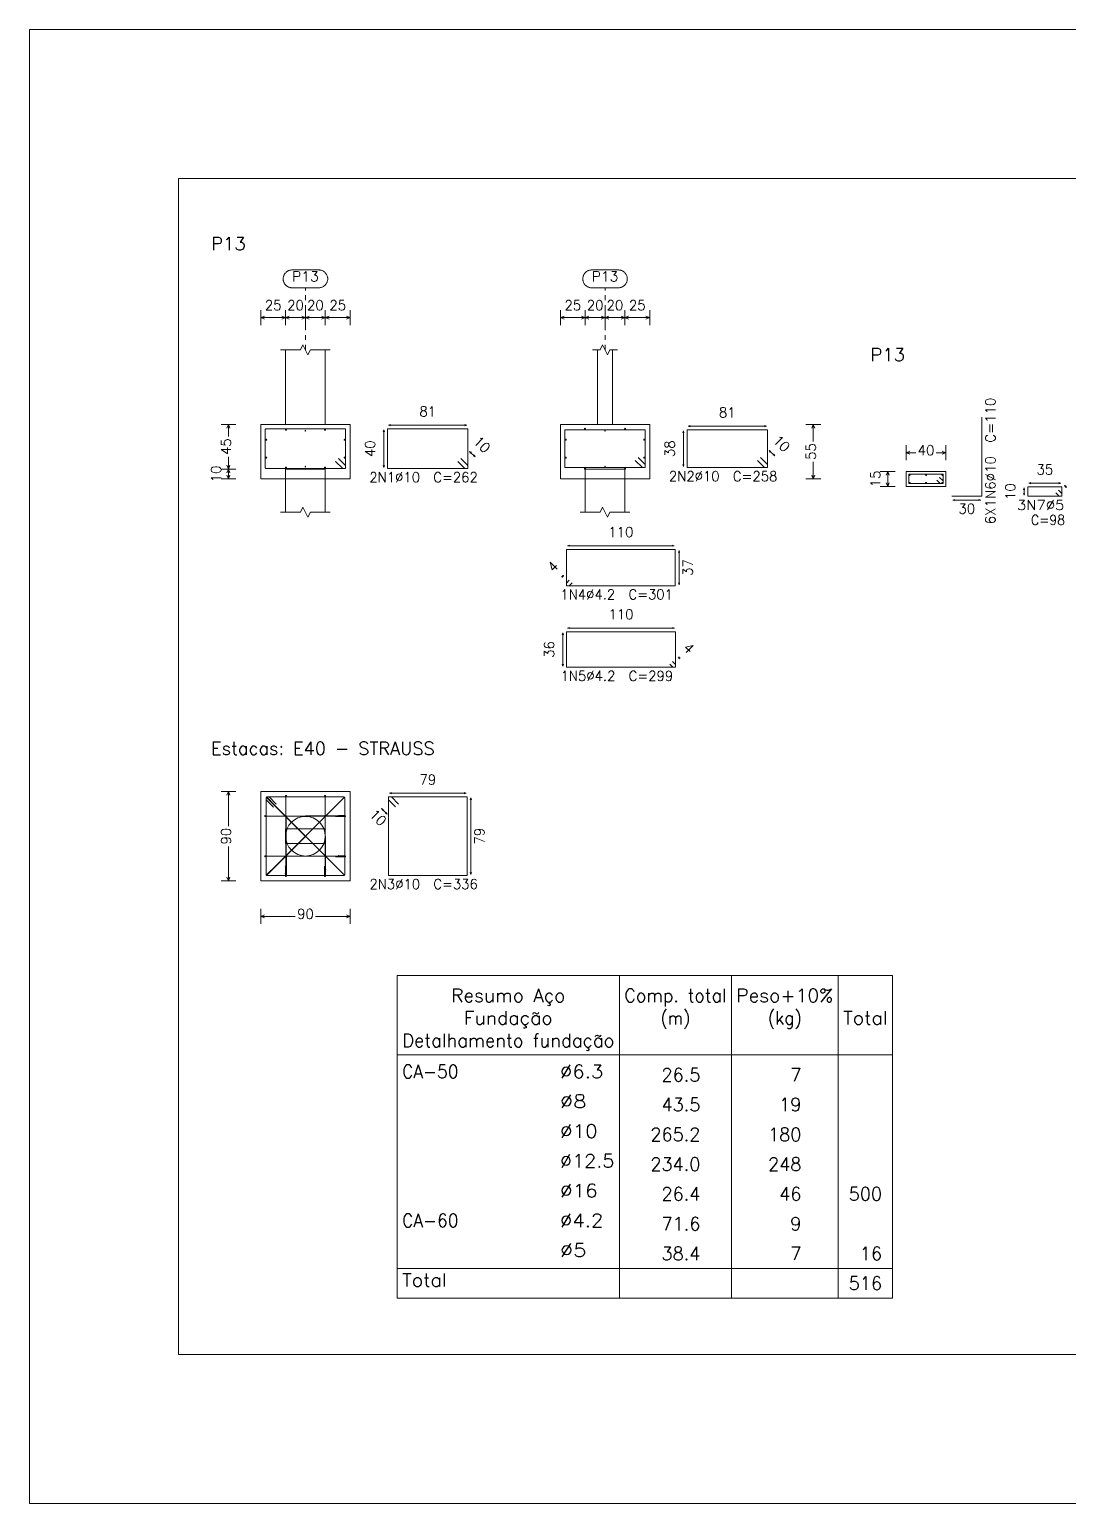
# Model space of a CAD drawing. Header units: millimetres. Extents: x 0 to 376, y 0 to 134.
# Drawn here: x 88.39 to 109.32, y 46.1 to 75.8 of the extents above; entities that cross this region are included whole.
import ezdxf
from ezdxf.enums import TextEntityAlignment as Align

# ---------------------------------------------------------------- set-up
doc = ezdxf.new("R2010")
doc.units = ezdxf.units.MM
doc.linetypes.add('CYPE_PUNTO', pattern=[0.075, 0, -0.075])
for name, color, linetype, lineweight in [('FUN_COTAS', 2, 'Continuous', 0), ('FUN_DES_ARMADURAS', 4, 'Continuous', 0), ('FUN_GEOMETRIA', 2, 'Continuous', 0), ('FUN_REFEREN', 2, 'Continuous', 0), ('FUN_TXT_ARMADURAS', 3, 'Continuous', 0), ('QUAD_BORDA', 1, 'Continuous', 20), ('QUAD_LIMITES', 2, 'Continuous', 0), ('TABELAS', 1, 'Continuous', 9), ('TEXTO_TABELAS', 1, 'Continuous', 0)]:
    doc.layers.add(name, color=color, linetype=linetype, lineweight=lineweight)
doc.styles.add('CYPETXT', font='romans__.ttf', dxfattribs={"height": 0.2})

msp = doc.modelspace()

# ---------------------------------------------------------------- hatches: boundary and pattern name
at = {"layer": 'FUN_DES_ARMADURAS'}
h = msp.add_hatch(color=256, dxfattribs=at)
edge = h.paths.add_edge_path(flags=0)
edge.add_arc((94.6187, 67.1554), 0.0016, 0, 360)
h = msp.add_hatch(color=256, dxfattribs=at)
edge = h.paths.add_edge_path(flags=0)
edge.add_arc((100.6538, 67.1754), 0.0016, 0, 360)
h = msp.add_hatch(color=256, dxfattribs=at)
edge = h.paths.add_edge_path(flags=0)
edge.add_arc((94.5587, 67.0954), 0.0016, 0, 360)
h = msp.add_hatch(color=256, dxfattribs=at)
edge = h.paths.add_edge_path(flags=0)
edge.add_arc((100.5938, 67.1154), 0.0016, 0, 360)
h = msp.add_hatch(color=256, dxfattribs=at)
edge = h.paths.add_edge_path(flags=0)
edge.add_arc((106.6711, 66.7197), 0.0016, 0, 360)
h = msp.add_hatch(color=256, dxfattribs=at)
edge = h.paths.add_edge_path(flags=0)
edge.add_arc((106.7261, 66.7747), 0.0016, 0, 360)
h = msp.add_hatch(color=256, dxfattribs=at)
edge = h.paths.add_edge_path(flags=0)
edge.add_arc((93.2129, 60.2764), 0.0016, 0, 360)
h = msp.add_hatch(color=256, dxfattribs=at)
edge = h.paths.add_edge_path(flags=0)
edge.add_arc((93.2575, 60.2443), 0.0016, 0, 360)
h = msp.add_hatch(color=256, dxfattribs=at)
edge = h.paths.add_edge_path(flags=0)
edge.add_arc((93.3015, 60.1345), 0.0016, 0, 360)
h = msp.add_hatch(color=256, dxfattribs=at)
edge = h.paths.add_edge_path(flags=0)
edge.add_arc((93.3615, 60.1945), 0.0016, 0, 360)
h = msp.add_hatch(color=256, dxfattribs=at)
edge = h.paths.add_edge_path(flags=0)
edge.add_arc((94.5587, 59.9415), 0.0016, 0, 360)
h = msp.add_hatch(color=256, dxfattribs=at)
edge = h.paths.add_edge_path(flags=0)
edge.add_arc((94.6187, 59.9626), 0.0016, 0, 360)
h = msp.add_hatch(color=256, dxfattribs=at)
edge = h.paths.add_edge_path(flags=0)
edge.add_arc((94.5587, 59.1315), 0.0016, 0, 360)
h = msp.add_hatch(color=256, dxfattribs=at)
edge = h.paths.add_edge_path(flags=0)
edge.add_arc((94.6187, 59.1526), 0.0016, 0, 360)
h = msp.add_hatch(color=256, dxfattribs=at)
edge = h.paths.add_edge_path(flags=0)
edge.add_arc((93.2197, 58.8088), 0.0016, 0, 360)
h = msp.add_hatch(color=256, dxfattribs=at)
edge = h.paths.add_edge_path(flags=0)
edge.add_arc((93.2517, 58.8533), 0.0016, 0, 360)
h = msp.add_hatch(color=256, dxfattribs=at)
edge = h.paths.add_edge_path(flags=0)
edge.add_arc((93.5457, 58.9374), 0.0016, 0, 360)
h = msp.add_hatch(color=256, dxfattribs=at)
edge = h.paths.add_edge_path(flags=0)
edge.add_arc((93.5669, 58.8774), 0.0016, 0, 360)
h = msp.add_hatch(color=256, dxfattribs=at)
edge = h.paths.add_edge_path(flags=0)
edge.add_arc((94.3357, 58.9374), 0.0016, 0, 360)
h = msp.add_hatch(color=256, dxfattribs=at)
edge = h.paths.add_edge_path(flags=0)
edge.add_arc((94.3569, 58.8774), 0.0016, 0, 360)

# ---------------------------------------------------------------- linework, layer by layer
at = {"layer": 'FUN_COTAS', "linetype": 'CYPE_PUNTO'}
for p, q in [((93.9501, 69.344), (93.9501, 70.595)), ((99.9852, 69.344), (99.9852, 70.595))]:
    msp.add_line(p, q, dxfattribs=at)
at = {"layer": 'FUN_COTAS'}
for p, q in [((93.0501, 69.845), (93.0501, 70.145)), ((93.5501, 69.845), (93.5501, 70.145)), ((93.5501, 69.845), (93.5501, 70.145)), ((93.9501, 69.845), (93.9501, 70.145)), ((93.9501, 69.845), (93.9501, 70.145)), ((94.3501, 69.845), (94.3501, 70.145)), ((94.3501, 69.845), (94.3501, 70.145)), ((94.8501, 69.845), (94.8501, 70.145)), ((99.0852, 69.845), (99.0852, 70.145)), ((99.5852, 69.845), (99.5852, 70.145)), ((99.5852, 69.845), (99.5852, 70.145)), ((99.9852, 69.845), (99.9852, 70.145)), ((99.9852, 69.845), (99.9852, 70.145)), ((100.3852, 69.845), (100.3852, 70.145)), ((100.3852, 69.845), (100.3852, 70.145)), ((100.8852, 69.845), (100.8852, 70.145)), ((93.0501, 69.995), (93.1251, 70.025)), ((93.0501, 69.995), (93.1251, 69.965)), ((93.0501, 69.995), (93.5501, 69.995)), ((93.5501, 69.995), (93.4751, 70.025)), ((93.5501, 69.995), (93.4751, 69.965)), ((93.5501, 69.995), (93.6251, 70.025)), ((93.5501, 69.995), (93.6251, 69.965)), ((93.5501, 69.995), (93.9501, 69.995)), ((93.9501, 69.995), (93.8751, 70.025)), ((93.9501, 69.995), (93.8751, 69.965)), ((93.9501, 69.995), (94.0251, 70.025)), ((93.9501, 69.995), (94.0251, 69.965)), ((93.9501, 69.995), (94.3501, 69.995)), ((94.3501, 69.995), (94.2751, 70.025)), ((94.3501, 69.995), (94.2751, 69.965)), ((94.3501, 69.995), (94.4251, 70.025)), ((94.3501, 69.995), (94.4251, 69.965)), ((94.3501, 69.995), (94.8501, 69.995)), ((94.8501, 69.995), (94.7751, 70.025)), ((94.8501, 69.995), (94.7751, 69.965)), ((99.0852, 69.995), (99.1602, 70.025)), ((99.0852, 69.995), (99.1602, 69.965)), ((99.0852, 69.995), (99.5852, 69.995)), ((99.5852, 69.995), (99.5102, 70.025)), ((99.5852, 69.995), (99.5102, 69.965)), ((99.5852, 69.995), (99.6602, 70.025)), ((99.5852, 69.995), (99.6602, 69.965)), ((99.5852, 69.995), (99.9852, 69.995)), ((99.9852, 69.995), (99.9102, 70.025)), ((99.9852, 69.995), (99.9102, 69.965)), ((99.9852, 69.995), (100.0602, 70.025)), ((99.9852, 69.995), (100.0602, 69.965)), ((99.9852, 69.995), (100.3852, 69.995)), ((100.3852, 69.995), (100.3102, 70.025)), ((100.3852, 69.995), (100.3102, 69.965)), ((100.3852, 69.995), (100.4602, 70.025)), ((100.3852, 69.995), (100.4602, 69.965)), ((100.3852, 69.995), (100.8852, 69.995)), ((100.8852, 69.995), (100.8102, 70.025)), ((100.8852, 69.995), (100.8102, 69.965)), ((92.2491, 67.844), (92.5491, 67.844)), ((92.3991, 67.844), (92.3691, 67.769)), ((92.3991, 67.844), (92.4291, 67.769)), ((92.3991, 67.5995), (92.3991, 67.844)), ((104.0306, 67.844), (104.3306, 67.844)), ((104.1806, 67.844), (104.1506, 67.769)), ((104.1806, 67.844), (104.2106, 67.769)), ((104.1806, 67.4995), (104.1806, 67.844)), ((106.0518, 67.1221), (106.0518, 67.4221)), ((106.8518, 67.1221), (106.8518, 67.4221)), ((92.3991, 66.944), (92.3991, 67.1885)), ((106.0518, 67.2721), (106.1268, 67.3021)), ((106.0518, 67.2721), (106.1268, 67.2421)), ((106.0518, 67.2721), (106.2463, 67.2721)), ((106.6573, 67.2721), (106.8518, 67.2721)), ((106.8518, 67.2721), (106.7768, 67.3021)), ((106.8518, 67.2721), (106.7768, 67.2421)), ((92.2491, 66.944), (92.5491, 66.944)), ((92.2491, 66.944), (92.5491, 66.944)), ((92.3991, 66.944), (92.3691, 67.019)), ((92.3991, 66.944), (92.3691, 66.869)), ((92.3991, 66.944), (92.4291, 67.019)), ((92.3991, 66.944), (92.4291, 66.869)), ((92.3991, 66.744), (92.3991, 66.944)), ((104.1806, 66.744), (104.1806, 67.0885)), ((105.5306, 66.894), (105.8306, 66.894)), ((105.6806, 66.894), (105.6506, 66.819)), ((105.6806, 66.894), (105.7106, 66.819)), ((105.6806, 66.594), (105.6806, 66.894)), ((92.2491, 66.744), (92.5491, 66.744)), ((92.3991, 66.744), (92.3691, 66.819)), ((92.3991, 66.744), (92.4291, 66.819)), ((104.0306, 66.744), (104.3306, 66.744)), ((104.1806, 66.744), (104.1506, 66.819)), ((104.1806, 66.744), (104.2106, 66.819)), ((105.5306, 66.594), (105.8306, 66.594)), ((105.6806, 66.594), (105.6506, 66.669)), ((105.6806, 66.594), (105.7106, 66.669)), ((92.2491, 60.4459), (92.5491, 60.4459)), ((92.3991, 60.4459), (92.3691, 60.3709)), ((92.3991, 60.4459), (92.4291, 60.3709)), ((92.3991, 59.7514), (92.3991, 60.4459)), ((92.3991, 58.6459), (92.3991, 59.3404)), ((92.2491, 58.6459), (92.5491, 58.6459)), ((92.3991, 58.6459), (92.3691, 58.7209)), ((92.3991, 58.6459), (92.4291, 58.7209)), ((93.0501, 57.7809), (93.0501, 58.0809)), ((93.0501, 57.9309), (93.1251, 57.9609)), ((93.0501, 57.9309), (93.1251, 57.9009)), ((93.0501, 57.9309), (93.7446, 57.9309)), ((94.1556, 57.9309), (94.8501, 57.9309)), ((94.8501, 57.9309), (94.7751, 57.9609)), ((94.8501, 57.9309), (94.7751, 57.9009)), ((94.8501, 57.7809), (94.8501, 58.0809))]:
    msp.add_line(p, q, dxfattribs=at)
for points in [[(94.2186, 70.955), (94.2306, 70.9546), (94.2426, 70.9534), (94.2545, 70.9514), (94.2662, 70.9486), (94.2776, 70.945), (94.2889, 70.9407), (94.2998, 70.9357), (94.3103, 70.9299), (94.3205, 70.9234), (94.3302, 70.9163), (94.3393, 70.9085), (94.348, 70.9001), (94.3561, 70.8912), (94.3635, 70.8818), (94.3703, 70.8719), (94.3765, 70.8615), (94.3819, 70.8508), (94.3866, 70.8397), (94.3905, 70.8283), (94.3937, 70.8167), (94.3961, 70.8049), (94.3977, 70.793), (94.3985, 70.781), (94.3985, 70.769), (94.3977, 70.757), (94.3961, 70.7451), (94.3937, 70.7333), (94.3905, 70.7217), (94.3866, 70.7103), (94.3819, 70.6992), (94.3765, 70.6885), (94.3703, 70.6781), (94.3635, 70.6682), (94.3561, 70.6588), (94.348, 70.6499), (94.3393, 70.6415), (94.3302, 70.6337), (94.3205, 70.6266), (94.3103, 70.6201), (94.2998, 70.6143), (94.2889, 70.6093), (94.2776, 70.605), (94.2662, 70.6014), (94.2545, 70.5986), (94.2426, 70.5966), (94.2306, 70.5954), (94.2186, 70.595), (93.6816, 70.595), (93.6696, 70.5954), (93.6576, 70.5966), (93.6457, 70.5986), (93.634, 70.6014), (93.6226, 70.605), (93.6113, 70.6093), (93.6004, 70.6143), (93.5899, 70.6201), (93.5797, 70.6266), (93.57, 70.6337), (93.5609, 70.6415), (93.5522, 70.6499), (93.5441, 70.6588), (93.5367, 70.6682), (93.5299, 70.6781), (93.5237, 70.6885), (93.5183, 70.6992), (93.5136, 70.7103), (93.5097, 70.7217), (93.5065, 70.7333), (93.5041, 70.7451), (93.5025, 70.757), (93.5017, 70.769), (93.5017, 70.781), (93.5025, 70.793), (93.5041, 70.8049), (93.5065, 70.8167), (93.5097, 70.8283), (93.5136, 70.8397), (93.5183, 70.8508), (93.5237, 70.8615), (93.5299, 70.8719), (93.5367, 70.8818), (93.5441, 70.8912), (93.5522, 70.9001), (93.5609, 70.9085), (93.57, 70.9163), (93.5797, 70.9234), (93.5899, 70.9299), (93.6004, 70.9357), (93.6113, 70.9407), (93.6226, 70.945), (93.634, 70.9486), (93.6457, 70.9514), (93.6576, 70.9534), (93.6696, 70.9546), (93.6816, 70.955), (94.2186, 70.955)], [(100.2537, 70.955), (100.2658, 70.9546), (100.2777, 70.9534), (100.2896, 70.9514), (100.3013, 70.9486), (100.3128, 70.945), (100.324, 70.9407), (100.3349, 70.9357), (100.3455, 70.9299), (100.3556, 70.9234), (100.3653, 70.9163), (100.3745, 70.9085), (100.3831, 70.9001), (100.3912, 70.8912), (100.3987, 70.8818), (100.4055, 70.8719), (100.4116, 70.8615), (100.417, 70.8508), (100.4217, 70.8397), (100.4257, 70.8283), (100.4288, 70.8167), (100.4312, 70.8049), (100.4328, 70.793), (100.4336, 70.781), (100.4336, 70.769), (100.4328, 70.757), (100.4312, 70.7451), (100.4288, 70.7333), (100.4257, 70.7217), (100.4217, 70.7103), (100.417, 70.6992), (100.4116, 70.6885), (100.4055, 70.6781), (100.3987, 70.6682), (100.3912, 70.6588), (100.3831, 70.6499), (100.3745, 70.6415), (100.3653, 70.6337), (100.3556, 70.6266), (100.3455, 70.6201), (100.3349, 70.6143), (100.324, 70.6093), (100.3128, 70.605), (100.3013, 70.6014), (100.2896, 70.5986), (100.2777, 70.5966), (100.2658, 70.5954), (100.2537, 70.595), (99.7167, 70.595), (99.7047, 70.5954), (99.6928, 70.5966), (99.6809, 70.5986), (99.6692, 70.6014), (99.6577, 70.605), (99.6465, 70.6093), (99.6356, 70.6143), (99.625, 70.6201), (99.6149, 70.6266), (99.6052, 70.6337), (99.596, 70.6415), (99.5874, 70.6499), (99.5793, 70.6588), (99.5718, 70.6682), (99.565, 70.6781), (99.5589, 70.6885), (99.5535, 70.6992), (99.5488, 70.7103), (99.5448, 70.7217), (99.5417, 70.7333), (99.5393, 70.7451), (99.5377, 70.757), (99.5368, 70.769), (99.5368, 70.781), (99.5377, 70.793), (99.5393, 70.8049), (99.5417, 70.8167), (99.5448, 70.8283), (99.5488, 70.8397), (99.5535, 70.8508), (99.5589, 70.8615), (99.565, 70.8719), (99.5718, 70.8818), (99.5793, 70.8912), (99.5874, 70.9001), (99.596, 70.9085), (99.6052, 70.9163), (99.6149, 70.9234), (99.625, 70.9299), (99.6356, 70.9357), (99.6465, 70.9407), (99.6577, 70.945), (99.6692, 70.9486), (99.6809, 70.9514), (99.6928, 70.9534), (99.7047, 70.9546), (99.7167, 70.955), (100.2537, 70.955)]]:
    msp.add_lwpolyline(points, close=True, dxfattribs=at)
at = {"layer": 'FUN_DES_ARMADURAS'}
for p, q in [((93.5401, 67.734), (93.5701, 67.734)), ((93.5551, 67.719), (93.5551, 67.749)), ((93.9438, 67.7198), (93.9564, 67.7198)), ((93.9501, 67.7135), (93.9501, 67.7261)), ((93.9501, 67.7051), (93.9501, 67.7177)), ((94.3301, 67.734), (94.3601, 67.734)), ((94.3451, 67.719), (94.3451, 67.749)), ((99.5652, 67.754), (99.5952, 67.754)), ((99.5802, 67.739), (99.5802, 67.769)), ((99.9789, 67.7198), (99.9915, 67.7198)), ((99.9852, 67.7135), (99.9852, 67.7261)), ((99.9852, 67.7051), (99.9852, 67.7177)), ((100.3752, 67.754), (100.4052, 67.754)), ((100.3902, 67.739), (100.3902, 67.769)), ((93.1451, 67.534), (93.1751, 67.534)), ((93.1601, 67.519), (93.1601, 67.549)), ((93.9438, 67.7114), (93.9564, 67.7114)), ((94.7251, 67.534), (94.7551, 67.534)), ((94.7401, 67.519), (94.7401, 67.549)), ((99.1802, 67.534), (99.2102, 67.534)), ((99.1952, 67.519), (99.1952, 67.549)), ((99.9789, 67.7114), (99.9915, 67.7114)), ((100.7602, 67.534), (100.7902, 67.534)), ((100.7752, 67.519), (100.7752, 67.549)), ((93.1451, 67.174), (93.1751, 67.174)), ((93.1601, 67.159), (93.1601, 67.189)), ((94.7251, 67.174), (94.7551, 67.174)), ((94.7401, 67.159), (94.7401, 67.189)), ((99.1802, 67.174), (99.2102, 67.174)), ((99.1952, 67.159), (99.1952, 67.189)), ((100.7602, 67.174), (100.7902, 67.174)), ((100.7752, 67.159), (100.7752, 67.189)), ((93.5401, 66.974), (93.5701, 66.974)), ((93.5551, 66.959), (93.5551, 66.989)), ((93.9438, 66.9966), (93.9564, 66.9966)), ((93.9438, 66.9882), (93.9564, 66.9882)), ((93.9501, 66.9903), (93.9501, 67.0029)), ((93.9501, 66.9819), (93.9501, 66.9945)), ((94.3301, 66.974), (94.3601, 66.974)), ((94.3451, 66.959), (94.3451, 66.989)), ((99.5652, 66.954), (99.5952, 66.954)), ((99.5802, 66.939), (99.5802, 66.969)), ((99.9789, 66.9966), (99.9915, 66.9966)), ((99.9789, 66.9882), (99.9915, 66.9882)), ((99.9852, 66.9903), (99.9852, 67.0029)), ((99.9852, 66.9819), (99.9852, 66.9945)), ((100.3752, 66.954), (100.4052, 66.954)), ((100.3902, 66.939), (100.3902, 66.969)), ((106.1218, 66.809), (106.1218, 66.839)), ((106.1218, 66.809), (106.1218, 66.839)), ((106.4518, 66.809), (106.4518, 66.839)), ((106.4518, 66.809), (106.4518, 66.839)), ((106.7818, 66.809), (106.7818, 66.839)), ((106.7818, 66.809), (106.7818, 66.839)), ((106.1068, 66.824), (106.1368, 66.824)), ((106.1068, 66.824), (106.1368, 66.824)), ((106.1068, 66.664), (106.1368, 66.664)), ((106.1068, 66.664), (106.1368, 66.664)), ((106.1218, 66.649), (106.1218, 66.679)), ((106.1218, 66.649), (106.1218, 66.679)), ((106.4368, 66.824), (106.4668, 66.824)), ((106.4368, 66.824), (106.4668, 66.824)), ((106.4368, 66.664), (106.4668, 66.664)), ((106.4368, 66.664), (106.4668, 66.664)), ((106.4518, 66.649), (106.4518, 66.679)), ((106.4518, 66.649), (106.4518, 66.679)), ((106.7668, 66.824), (106.7968, 66.824)), ((106.7668, 66.824), (106.7968, 66.824)), ((106.7668, 66.664), (106.7968, 66.664)), ((106.7668, 66.664), (106.7968, 66.664)), ((106.7818, 66.649), (106.7818, 66.679)), ((106.7818, 66.649), (106.7818, 66.679))]:
    msp.add_line(p, q, dxfattribs=at)
for points in [[(94.6187, 67.1554), (94.7559, 67.0182), (94.759, 67.0135), (94.7601, 67.0081), (94.7601, 66.9682), (94.7582, 66.9611), (94.753, 66.9559), (94.7459, 66.954), (93.1543, 66.954), (93.1472, 66.9559), (93.142, 66.9611), (93.1401, 66.9682), (93.1401, 67.7398), (93.142, 67.7469), (93.1472, 67.7521), (93.1543, 67.754), (94.7459, 67.754), (94.753, 67.7521), (94.7582, 67.7469), (94.7601, 67.7398), (94.7601, 66.9682), (94.7582, 66.9611), (94.753, 66.9559), (94.7459, 66.954), (94.706, 66.954), (94.7005, 66.9551), (94.6959, 66.9582), (94.5587, 67.0954)], [(97.0817, 67.1554), (97.2231, 67.014), (97.2231, 66.954), (95.6031, 66.954), (95.6031, 67.754), (97.2231, 67.754), (97.2231, 66.954), (97.1631, 66.954), (97.0217, 67.0954)], [(100.6538, 67.1754), (100.7911, 67.0382), (100.7942, 67.0335), (100.7952, 67.0281), (100.7952, 66.9882), (100.7933, 66.9811), (100.7881, 66.9759), (100.781, 66.974), (99.1894, 66.974), (99.1823, 66.9759), (99.1771, 66.9811), (99.1752, 66.9882), (99.1752, 67.7198), (99.1771, 67.7269), (99.1823, 67.7321), (99.1894, 67.734), (100.781, 67.734), (100.7881, 67.7321), (100.7933, 67.7269), (100.7952, 67.7198), (100.7952, 66.9882), (100.7933, 66.9811), (100.7881, 66.9759), (100.781, 66.974), (100.7411, 66.974), (100.7357, 66.9751), (100.7311, 66.9782), (100.5938, 67.1154)], [(103.1168, 67.1754), (103.2582, 67.034), (103.2582, 66.974), (101.6382, 66.974), (101.6382, 67.734), (103.2582, 67.734), (103.2582, 66.974), (103.1982, 66.974), (103.0568, 67.1154)], [(106.9738, 66.394), (107.5738, 66.394), (107.5738, 67.9872)], [(106.7261, 66.7747), (106.7941, 66.7067), (106.7961, 66.7037), (106.7968, 66.7002), (106.7968, 66.6582), (106.7956, 66.6536), (106.7922, 66.6502), (106.7876, 66.649), (106.116, 66.649), (106.1114, 66.6502), (106.1081, 66.6536), (106.1068, 66.6582), (106.1068, 66.8298), (106.1081, 66.8344), (106.1114, 66.8378), (106.116, 66.839), (106.7876, 66.839), (106.7922, 66.8378), (106.7956, 66.8344), (106.7968, 66.8298), (106.7968, 66.6582), (106.7956, 66.6536), (106.7922, 66.6502), (106.7876, 66.649), (106.7456, 66.649), (106.7421, 66.6497), (106.7391, 66.6517), (106.6711, 66.7197)], [(109.1201, 66.5197), (109.1908, 66.449), (109.1908, 66.394), (108.5008, 66.394), (108.5008, 66.584), (109.1908, 66.584), (109.1908, 66.394), (109.1358, 66.394), (109.0651, 66.4647)], [(99.2659, 64.7063), (99.2065, 64.6469), (99.2065, 64.5927), (101.4008, 64.5927), (101.4008, 65.3243), (99.2065, 65.3243), (99.2065, 64.5927), (99.2607, 64.5927), (99.3201, 64.6521)], [(101.3443, 63.0645), (101.4037, 63.0051), (101.4037, 62.9509), (99.2094, 62.9509), (99.2094, 63.6657), (101.4037, 63.6657), (101.4037, 62.9509), (101.3495, 62.9509), (101.2901, 63.0103)], [(93.3015, 60.1345), (93.1643, 60.2718), (93.1612, 60.2764), (93.1601, 60.2818), (93.1601, 60.3217), (93.162, 60.3288), (93.1672, 60.334), (93.1743, 60.3359), (94.7259, 60.3359), (94.733, 60.334), (94.7382, 60.3288), (94.7401, 60.3217), (94.7401, 58.7701), (94.7382, 58.763), (94.733, 58.7578), (94.7259, 58.7559), (93.1743, 58.7559), (93.1672, 58.7578), (93.162, 58.763), (93.1601, 58.7701), (93.1601, 60.3217), (93.162, 60.3288), (93.1672, 60.334), (93.1743, 60.3359), (93.2142, 60.3359), (93.2197, 60.3349), (93.2243, 60.3318), (93.3615, 60.1945)], [(93.2129, 60.2764), (93.1728, 60.3168), (93.1716, 60.3181), (93.1711, 60.3186), (93.1713, 60.3187), (93.1721, 60.318), (93.1743, 60.3158), (93.1773, 60.3128), (94.7199, 58.7761), (94.7229, 58.7731), (94.7251, 58.7709), (94.7259, 58.7701), (94.7251, 58.7709), (94.7229, 58.7731), (94.72, 58.7761), (93.1802, 60.3158), (93.1773, 60.3188), (93.1751, 60.321), (93.1743, 60.3218), (93.1772, 60.3247), (93.1781, 60.3239), (93.1802, 60.3217), (93.1832, 60.3188), (93.2132, 60.2889), (93.2155, 60.2866), (93.2174, 60.2847), (93.2575, 60.2443)], [(93.2197, 58.8088), (93.1792, 58.7687), (93.1779, 58.7674), (93.1775, 58.767), (93.1773, 58.7671), (93.1781, 58.7679), (93.1802, 58.7701), (93.1832, 58.7731), (94.72, 60.3158), (94.7229, 60.3188), (94.7251, 60.3209), (94.7259, 60.3217), (94.7251, 60.3209), (94.7229, 60.3188), (94.72, 60.3158), (93.1802, 58.7761), (93.1773, 58.7731), (93.1751, 58.7709), (93.1743, 58.7702), (93.1714, 58.7731), (93.1721, 58.7739), (93.1743, 58.7761), (93.1773, 58.7791), (93.2071, 58.809), (93.2094, 58.8113), (93.2113, 58.8132), (93.2517, 58.8533)], [(93.5669, 58.8774), (93.5659, 58.7401), (93.5659, 58.737), (93.5658, 58.7359), (93.5653, 58.7359), (93.5652, 58.7378), (93.5651, 58.743), (93.565, 58.7501), (93.5552, 60.3417), (93.5551, 60.3488), (93.5551, 60.354), (93.5551, 60.3559), (93.5551, 60.354), (93.5551, 60.3488), (93.5551, 60.3417), (93.5551, 58.7501), (93.5551, 58.743), (93.555, 58.7378), (93.5549, 58.7359), (93.5453, 58.7359), (93.5452, 58.7378), (93.5451, 58.743), (93.545, 58.7501), (93.5448, 58.7901), (93.5447, 58.7955), (93.5448, 58.8001), (93.5457, 58.9374)], [(94.3569, 58.8774), (94.3559, 58.7401), (94.3559, 58.737), (94.3558, 58.7359), (94.3553, 58.7359), (94.3552, 58.7378), (94.3551, 58.743), (94.355, 58.7501), (94.3452, 60.3417), (94.3451, 60.3488), (94.3451, 60.354), (94.3451, 60.3559), (94.3451, 60.354), (94.3451, 60.3488), (94.3451, 60.3417), (94.3451, 58.7501), (94.3451, 58.743), (94.345, 58.7378), (94.3449, 58.7359), (94.3353, 58.7359), (94.3352, 58.7378), (94.3351, 58.743), (94.335, 58.7501), (94.3348, 58.7901), (94.3347, 58.7955), (94.3348, 58.8001), (94.3357, 58.9374)], [(95.7669, 60.1345), (95.6254, 60.2759), (95.6254, 60.3359), (97.2054, 60.3359), (97.2054, 58.7559), (95.6254, 58.7559), (95.6254, 60.3359), (95.6854, 60.3359), (95.8269, 60.1945)], [(94.6187, 59.9626), (94.7559, 59.9617), (94.759, 59.9617), (94.7601, 59.9616), (94.7601, 59.9611), (94.7582, 59.961), (94.753, 59.9609), (94.7459, 59.9608), (93.1543, 59.951), (93.1472, 59.951), (93.142, 59.9509), (93.1401, 59.9509), (93.142, 59.9509), (93.1472, 59.9509), (93.1543, 59.9509), (94.7459, 59.9509), (94.753, 59.9509), (94.7582, 59.9508), (94.7601, 59.9508), (94.7601, 59.9411), (94.7582, 59.941), (94.753, 59.9409), (94.7459, 59.9408), (94.706, 59.9406), (94.7005, 59.9406), (94.6959, 59.9406), (94.5587, 59.9415)], [(94.6187, 59.1526), (94.7559, 59.1517), (94.759, 59.1517), (94.7601, 59.1516), (94.7601, 59.1511), (94.7582, 59.151), (94.753, 59.1509), (94.7459, 59.1508), (93.1543, 59.141), (93.1472, 59.141), (93.142, 59.1409), (93.1401, 59.1409), (93.142, 59.1409), (93.1472, 59.1409), (93.1543, 59.1409), (94.7459, 59.1409), (94.753, 59.1409), (94.7582, 59.1408), (94.7601, 59.1408), (94.7601, 59.1311), (94.7582, 59.131), (94.753, 59.1309), (94.7459, 59.1308), (94.706, 59.1306), (94.7005, 59.1306), (94.6959, 59.1306), (94.5587, 59.1315)]]:
    msp.add_lwpolyline(points, dxfattribs=at)
for centre, radius in [((93.5551, 67.734), 0.01), ((93.9501, 67.7198), 0.0042), ((94.3451, 67.734), 0.01), ((99.5802, 67.754), 0.01), ((99.9852, 67.7198), 0.0042), ((100.3902, 67.754), 0.01), ((93.1601, 67.534), 0.01), ((93.9501, 67.7114), 0.0042), ((94.7401, 67.534), 0.01), ((99.1952, 67.534), 0.01), ((99.9852, 67.7114), 0.0042), ((100.7752, 67.534), 0.01), ((93.1601, 67.174), 0.01), ((94.6187, 67.1554), 0.0016), ((94.7401, 67.174), 0.01), ((99.1952, 67.174), 0.01), ((100.6538, 67.1754), 0.0016), ((100.7752, 67.174), 0.01), ((93.5551, 66.974), 0.01), ((93.9501, 66.9966), 0.0042), ((93.9501, 66.9882), 0.0042), ((94.3451, 66.974), 0.01), ((94.5587, 67.0954), 0.0016), ((99.5802, 66.954), 0.01), ((99.9852, 66.9966), 0.0042), ((99.9852, 66.9882), 0.0042), ((100.3902, 66.954), 0.01), ((100.5938, 67.1154), 0.0016), ((106.1218, 66.824), 0.01), ((106.1218, 66.824), 0.01), ((106.4518, 66.824), 0.01), ((106.4518, 66.824), 0.01), ((106.7818, 66.824), 0.01), ((106.7818, 66.824), 0.01), ((106.1218, 66.664), 0.01), ((106.1218, 66.664), 0.01), ((106.4518, 66.664), 0.01), ((106.4518, 66.664), 0.01), ((106.6711, 66.7197), 0.0016), ((106.7261, 66.7747), 0.0016), ((106.7818, 66.664), 0.01), ((106.7818, 66.664), 0.01), ((93.5551, 60.3559), 0.01), ((94.3451, 60.3559), 0.01), ((94.7259, 60.3217), 0.0042), ((93.2129, 60.2764), 0.0016), ((93.2575, 60.2443), 0.0016), ((93.3015, 60.1345), 0.0016), ((93.3615, 60.1945), 0.0016), ((93.1401, 59.9509), 0.01), ((94.5587, 59.9415), 0.0016), ((94.6187, 59.9626), 0.0016), ((93.1401, 59.1409), 0.01), ((94.5587, 59.1315), 0.0016), ((94.6187, 59.1526), 0.0016), ((93.2197, 58.8088), 0.0016), ((93.2517, 58.8533), 0.0016), ((93.5457, 58.9374), 0.0016), ((93.5669, 58.8774), 0.0016), ((94.3357, 58.9374), 0.0016), ((94.3569, 58.8774), 0.0016), ((94.7259, 58.7701), 0.0042)]:
    msp.add_circle(centre, radius, dxfattribs=at)
at = {"layer": 'FUN_GEOMETRIA'}
for p, q in [((93.5501, 69.344), (93.5501, 67.844)), ((94.3501, 67.844), (94.3501, 69.344)), ((99.8352, 67.844), (99.8352, 69.344)), ((100.1352, 67.844), (100.1352, 69.344)), ((93.0501, 67.844), (94.8501, 67.844)), ((93.0501, 67.844), (93.0501, 66.744)), ((94.3501, 67.844), (93.5501, 67.844)), ((94.8501, 66.744), (94.8501, 67.844)), ((99.0852, 67.844), (100.8852, 67.844)), ((99.0852, 66.744), (99.0852, 67.844)), ((100.1352, 67.844), (99.8352, 67.844)), ((100.8852, 66.744), (100.8852, 67.844)), ((93.5501, 66.944), (94.3501, 66.944)), ((93.5501, 66.0773), (93.5501, 66.944)), ((94.3501, 66.0773), (94.3501, 66.944)), ((100.3852, 66.944), (99.5852, 66.944)), ((99.5852, 66.0773), (99.5852, 66.944)), ((100.3852, 66.0773), (100.3852, 66.944)), ((94.8501, 66.744), (93.0501, 66.744)), ((100.8852, 66.744), (99.0852, 66.744))]:
    msp.add_line(p, q, dxfattribs=at)
for points in [[(93.4501, 69.344), (93.8501, 69.344), (93.9001, 69.444), (94.0001, 69.244), (94.0501, 69.344), (94.4501, 69.344)], [(99.7352, 69.344), (99.8852, 69.344), (99.9352, 69.444), (100.0352, 69.244), (100.0852, 69.344), (100.2352, 69.344)], [(93.4501, 66.0773), (93.8501, 66.0773), (93.9001, 66.1773), (94.0001, 65.9773), (94.0501, 66.0773), (94.4501, 66.0773)], [(100.4852, 66.0773), (100.0852, 66.0773), (100.0352, 65.9773), (99.9352, 66.1773), (99.8852, 66.0773), (99.4852, 66.0773)]]:
    msp.add_lwpolyline(points, dxfattribs=at)
for points in [[(106.0518, 66.594), (106.8518, 66.594), (106.8518, 66.894), (106.0518, 66.894), (106.0518, 66.594)], [(93.0501, 58.6459), (94.8501, 58.6459), (94.8501, 60.4459), (93.0501, 60.4459), (93.0501, 58.6459)], [(93.5501, 59.3959), (94.3501, 59.3959), (94.3501, 59.6959), (93.5501, 59.6959), (93.5501, 59.3959)]]:
    msp.add_lwpolyline(points, close=True, dxfattribs=at)
msp.add_circle((93.9501, 59.5459), 0.4, dxfattribs=at)
at = {"layer": 'FUN_TXT_ARMADURAS'}
for p, q in [((95.5156, 67.6938), (95.5281, 67.7338)), ((95.5406, 67.6938), (95.5281, 67.7338)), ((95.5281, 66.9742), (95.5281, 67.7338)), ((95.6633, 67.8415), (95.6233, 67.829)), ((95.6633, 67.8165), (95.6233, 67.829)), ((95.6233, 67.829), (97.2029, 67.829)), ((97.1629, 67.8415), (97.2029, 67.829)), ((97.1629, 67.8165), (97.2029, 67.829)), ((101.6984, 67.8215), (101.6584, 67.809)), ((101.6984, 67.7965), (101.6584, 67.809)), ((101.6584, 67.809), (103.238, 67.809)), ((103.198, 67.8215), (103.238, 67.809)), ((103.198, 67.7965), (103.238, 67.809)), ((101.5507, 67.6738), (101.5632, 67.7138)), ((101.5757, 67.6738), (101.5632, 67.7138)), ((101.5632, 66.9942), (101.5632, 67.7138)), ((97.2745, 67.2631), (97.2551, 67.3002)), ((97.2922, 67.2808), (97.2551, 67.3002)), ((97.2551, 67.3002), (97.3679, 67.1874)), ((97.3308, 67.2068), (97.3679, 67.1874)), ((97.3485, 67.2245), (97.3679, 67.1874)), ((103.3096, 67.2831), (103.2902, 67.3202)), ((103.3273, 67.3008), (103.2902, 67.3202)), ((103.2902, 67.3202), (103.4031, 67.2074)), ((103.3659, 67.2268), (103.4031, 67.2074)), ((103.3836, 67.2445), (103.4031, 67.2074)), ((95.5156, 67.0142), (95.5281, 66.9742)), ((95.5406, 67.0142), (95.5281, 66.9742)), ((101.5507, 67.0342), (101.5632, 66.9942)), ((101.5757, 67.0342), (101.5632, 66.9942)), ((108.4133, 66.5238), (108.4258, 66.5638)), ((108.4383, 66.5238), (108.4258, 66.5638)), ((108.4258, 66.4142), (108.4258, 66.5638)), ((108.561, 66.6715), (108.521, 66.659)), ((108.561, 66.6465), (108.521, 66.659)), ((108.521, 66.659), (109.1706, 66.659)), ((109.1306, 66.6715), (109.1706, 66.659)), ((109.1306, 66.6465), (109.1706, 66.659)), ((109.2599, 66.5744), (109.2405, 66.6115)), ((109.2776, 66.592), (109.2405, 66.6115)), ((109.2405, 66.6115), (109.2826, 66.5693)), ((109.2455, 66.5888), (109.2826, 66.5693)), ((109.2631, 66.6065), (109.2826, 66.5693)), ((107.034, 66.3315), (106.994, 66.319)), ((107.034, 66.3065), (106.994, 66.319)), ((106.994, 66.319), (107.5536, 66.319)), ((107.5136, 66.3315), (107.5536, 66.319)), ((107.5136, 66.3065), (107.5536, 66.319)), ((108.4133, 66.4542), (108.4258, 66.4142)), ((108.4383, 66.4542), (108.4258, 66.4142)), ((99.2667, 65.4118), (99.2267, 65.3993)), ((99.2667, 65.3868), (99.2267, 65.3993)), ((101.3806, 65.3993), (99.2267, 65.3993)), ((101.3406, 65.4118), (101.3806, 65.3993)), ((101.3406, 65.3868), (101.3806, 65.3993)), ((101.4633, 65.2641), (101.4758, 65.3041)), ((101.4883, 65.2641), (101.4758, 65.3041)), ((101.4758, 64.6129), (101.4758, 65.3041)), ((99.1084, 64.7787), (99.1455, 64.7981)), ((99.1341, 64.8044), (99.1147, 64.7673)), ((99.1455, 64.7981), (99.1147, 64.7673)), ((99.1518, 64.7867), (99.1147, 64.7673)), ((99.1261, 64.761), (99.1455, 64.7981)), ((101.4633, 64.6529), (101.4758, 64.6129)), ((101.4883, 64.6529), (101.4758, 64.6129)), ((99.1219, 63.6055), (99.1344, 63.6455)), ((99.1469, 63.6055), (99.1344, 63.6455)), ((99.1344, 62.9711), (99.1344, 63.6455)), ((99.2696, 63.7532), (99.2296, 63.7407)), ((99.2696, 63.7282), (99.2296, 63.7407)), ((99.2296, 63.7407), (101.3835, 63.7407)), ((101.3435, 63.7532), (101.3835, 63.7407)), ((101.3435, 63.7282), (101.3835, 63.7407)), ((99.1219, 63.0111), (99.1344, 62.9711)), ((99.1469, 63.0111), (99.1344, 62.9711)), ((101.4584, 63.1449), (101.4955, 63.1255)), ((101.4841, 63.1192), (101.4647, 63.1563)), ((101.5018, 63.1369), (101.4647, 63.1563)), ((101.4647, 63.1563), (101.4955, 63.1255)), ((101.4761, 63.1626), (101.4955, 63.1255)), ((95.6856, 60.4234), (95.6456, 60.4109)), ((95.6856, 60.3984), (95.6456, 60.4109)), ((95.6456, 60.4109), (97.1852, 60.4109)), ((97.1452, 60.4234), (97.1852, 60.4109)), ((97.1452, 60.3984), (97.1852, 60.4109)), ((97.2679, 60.2757), (97.2804, 60.3157)), ((97.2929, 60.2757), (97.2804, 60.3157)), ((97.2804, 60.3157), (97.2804, 58.7761)), ((95.5001, 60.0654), (95.4806, 60.1026)), ((95.5178, 60.0831), (95.4806, 60.1026)), ((95.5935, 59.9897), (95.4806, 60.1026)), ((95.5564, 60.0091), (95.5935, 59.9897)), ((95.574, 60.0268), (95.5935, 59.9897)), ((97.2679, 58.8161), (97.2804, 58.7761)), ((97.2929, 58.8161), (97.2804, 58.7761))]:
    msp.add_line(p, q, dxfattribs=at)
at = {"layer": 'QUAD_BORDA'}
msp.add_lwpolyline([(91.3905, 49.1003), (127.3905, 49.1003), (127.3905, 72.8003), (91.3905, 72.8003), (91.3905, 49.1003)], close=True, dxfattribs=at)
at = {"layer": 'QUAD_LIMITES'}
msp.add_lwpolyline([(88.3905, 46.1003), (130.3905, 46.1003), (130.3905, 75.8003), (88.3905, 75.8003), (88.3905, 46.1003)], close=True, dxfattribs=at)
at = {"layer": 'TABELAS'}
for p, q in [((100.2739, 50.2378), (100.2739, 56.7378)), ((102.5299, 50.2378), (102.5299, 56.7378)), ((104.6819, 50.2378), (104.6819, 56.7378)), ((95.7979, 55.1377), (105.7779, 55.1377))]:
    msp.add_line(p, q, dxfattribs=at)
msp.add_lwpolyline([(95.7979, 50.2378), (105.7779, 50.2378), (105.7779, 56.7378), (95.7979, 56.7378), (95.7979, 50.2378)], close=True, dxfattribs=at)
at = {"layer": 'TEXTO_TABELAS'}
msp.add_line((95.7979, 50.8378), (105.7779, 50.8378), dxfattribs=at)

# ---------------------------------------------------------------- texts
at = {"layer": 'FUN_COTAS', "style": 'CYPETXT'}
for s, width, p, p2 in [('P13', 0.91451, (93.6816, 70.725), (94.2186, 70.725)), ('P13', 0.91451, (99.7167, 70.725), (100.2537, 70.725)), ('25', 0.872274, (93.1321, 70.145), (93.4681, 70.145)), ('20', 0.872274, (93.5821, 70.145), (93.9181, 70.145)), ('20', 0.872274, (93.9821, 70.145), (94.3181, 70.145)), ('25', 0.872274, (94.4321, 70.145), (94.7681, 70.145)), ('25', 0.872274, (99.1672, 70.145), (99.5032, 70.145)), ('20', 0.872274, (99.6172, 70.145), (99.9532, 70.145)), ('20', 0.872274, (100.0172, 70.145), (100.3532, 70.145)), ('25', 0.872274, (100.4672, 70.145), (100.8032, 70.145)), ('40', 0.872274, (106.2838, 67.2221), (106.6198, 67.2221)), ('90', 0.872274, (93.7821, 57.8809), (94.1181, 57.8809))]:
    msp.add_text(s, height=0.2, dxfattribs=dict(at, width=width)).set_placement(p, p2, align=Align.FIT)
at = {"layer": 'FUN_COTAS', "style": 'CYPETXT', "width": 0.872274}
for s, p, p2 in [('45', (92.4491, 67.226), (92.4491, 67.562)), ('55', (104.2306, 67.126), (104.2306, 67.462)), ('10', (92.2491, 66.676), (92.2491, 67.012)), ('15', (105.5306, 66.576), (105.5306, 66.912)), ('90', (92.4491, 59.3779), (92.4491, 59.7139))]:
    msp.add_text(s, height=0.2, rotation=90, dxfattribs=at).set_placement(p, p2, align=Align.FIT)
at = {"layer": 'FUN_REFEREN', "style": 'CYPETXT', "width": 0.91451}
msp.add_text('P13', height=0.26, dxfattribs=at).set_placement((92.0491, 71.355), (92.7472, 71.355), align=Align.FIT)
at = {"layer": 'FUN_TXT_ARMADURAS', "style": 'CYPETXT'}
for s, height, width, p, p2 in [('P13', 0.26, 0.91451, (105.3306, 69.1176), (106.0287, 69.1176)), ('81', 0.2, 0.872274, (96.2451, 68.004), (96.5811, 68.004)), ('81', 0.2, 0.872274, (102.2802, 67.984), (102.6162, 67.984)), ('2N1%%c10  C=262', 0.2, 0.819881, (95.2371, 66.679), (97.4211, 66.679)), ('2N2%%c10  C=258', 0.2, 0.819881, (101.2722, 66.699), (103.4562, 66.699)), ('35', 0.2, 0.872274, (108.6778, 66.834), (109.0138, 66.834)), ('30', 0.2, 0.872274, (107.1058, 66.044), (107.4418, 66.044)), ('3N7%%c5', 0.2, 0.953428, (108.2848, 66.119), (109.2388, 66.119)), (' C=98', 0.2, 0.752788, (108.4408, 65.819), (109.2508, 65.819)), ('110', 0.2, 0.872274, (100.0516, 65.5743), (100.5556, 65.5743)), ('1N4%%c4.2  C=301', 0.2, 0.821025, (99.0856, 64.3177), (101.3536, 64.3177)), ('110', 0.2, 0.872274, (100.0546, 63.9157), (100.5586, 63.9157)), ('1N5%%c4.2  C=299', 0.2, 0.821025, (99.0886, 62.6759), (101.3566, 62.6759)), ('Estacas: E40 - STRAUSS', 0.26, 0.863788, (92.0491, 61.1859), (96.5536, 61.1859)), ('79', 0.2, 0.872274, (96.2474, 60.5859), (96.5834, 60.5859)), ('2N3%%c10  C=336', 0.2, 0.819881, (95.2394, 58.4809), (97.4234, 58.4809))]:
    msp.add_text(s, height=height, dxfattribs=dict(at, width=width)).set_placement(p, p2, align=Align.FIT)
for s, rotation, width, p, p2 in [('6X1N6%%c10  C=110', 90, 0.83634, (107.8488, 65.8316), (107.8488, 68.3816)), ('40', 90, 0.872274, (95.3531, 67.186), (95.3531, 67.522)), ('10', 315.00124, 0.872274, (97.3164, 67.4863), (97.554, 67.2488)), ('38', 90, 0.872274, (101.3882, 67.186), (101.3882, 67.522)), ('10', 315.00247, 0.872274, (103.3516, 67.5063), (103.5892, 67.2688)), ('10', 90, 0.872274, (108.2508, 66.321), (108.2508, 66.657)), ('4', 45, 0.872274, (98.947, 64.847), (99.0658, 64.9658)), ('37', 90, 0.872274, (101.7508, 64.7905), (101.7508, 65.1265)), ('36', 90, 0.872274, (98.9594, 63.1403), (98.9594, 63.4763)), ('4', 315, 0.872274, (101.5445, 63.324), (101.6632, 63.2052)), ('10', 315, 0.872274, (95.2238, 59.9705), (95.4614, 59.7329)), ('79', 90, 0.872274, (97.5554, 59.3779), (97.5554, 59.7139))]:
    msp.add_text(s, height=0.2, rotation=rotation, dxfattribs=dict(at, width=width)).set_placement(p, p2, align=Align.FIT)
at = {"layer": 'TEXTO_TABELAS', "style": 'CYPETXT'}
for s, height, width, p, p2 in [('Resumo Aço', 0.26667, 0.895546, (96.8859, 56.2044), (99.1859, 56.2044)), ('Comp. total', 0.266667, 0.822839, (100.3739, 56.2044), (102.4299, 56.2044)), ('Peso+10%', 0.26667, 0.916489, (102.6299, 56.2044), (104.5819, 56.2044)), ('Fundação', 0.26667, 0.926873, (97.1419, 55.7511), (98.9299, 55.7511)), ('(m)', 0.26667, 0.805297, (101.1019, 55.7511), (101.7019, 55.7511)), ('(kg)', 0.26667, 0.827954, (103.2639, 55.7511), (103.9479, 55.7511)), ('Total', 0.26667, 0.935673, (104.7819, 55.7511), (105.6779, 55.7511)), ('Detalhamento fundação', 0.266667, 0.876565, (95.8979, 55.2978), (100.1739, 55.2978)), ('CA-50', 0.26667, 0.813132, (95.8979, 54.6711), (97.0339, 54.6711)), ('%%c6.3', 0.26667, 0.940736, (99.0779, 54.6711), (99.9499, 54.6711)), ('26.5', 0.26667, 0.869308, (101.1219, 54.6044), (101.9059, 54.6044)), ('7', 0.2667, 0.872274, (103.7179, 54.6044), (103.9419, 54.6044)), ('%%c8', 0.26667, 0.99505, (99.0779, 54.0711), (99.6139, 54.0711)), ('43.5', 0.26667, 0.869308, (101.1219, 54.0044), (101.9059, 54.0044)), ('19', 0.26667, 0.872274, (103.4939, 54.0044), (103.9419, 54.0044)), ('%%c10', 0.26667, 0.955414, (99.0779, 53.4711), (99.8379, 53.4711)), ('265.2', 0.26667, 0.869965, (100.8979, 53.4044), (101.9059, 53.4044)), ('180', 0.26667, 0.872274, (103.2699, 53.4044), (103.9419, 53.4044)), ('%%c12.5', 0.26667, 0.925884, (99.0779, 52.8711), (100.1739, 52.8711)), ('234.0', 0.26667, 0.869965, (100.8979, 52.8044), (101.9059, 52.8044)), ('248', 0.26667, 0.872274, (103.2699, 52.8044), (103.9419, 52.8044)), ('%%c16', 0.26667, 0.955414, (99.0779, 52.2711), (99.8379, 52.2711)), ('26.4', 0.26667, 0.869308, (101.1219, 52.2044), (101.9059, 52.2044)), ('46', 0.26667, 0.872274, (103.4939, 52.2044), (103.9419, 52.2044)), ('500', 0.26667, 0.872274, (104.8939, 52.2044), (105.5659, 52.2044)), ('CA-60', 0.26667, 0.813132, (95.8979, 51.6711), (97.0339, 51.6711)), ('%%c4.2', 0.26667, 0.940736, (99.0779, 51.6711), (99.9499, 51.6711)), ('71.6', 0.26667, 0.869308, (101.1219, 51.6044), (101.9059, 51.6044)), ('9', 0.2667, 0.872274, (103.7179, 51.6044), (103.9419, 51.6044)), ('%%c5', 0.26667, 0.99505, (99.0779, 51.0711), (99.6139, 51.0711)), ('38.4', 0.26667, 0.869308, (101.1219, 51.0044), (101.9059, 51.0044)), ('7', 0.2667, 0.872274, (103.7179, 51.0044), (103.9419, 51.0044)), ('16', 0.26667, 0.872274, (105.1179, 51.0044), (105.5659, 51.0044)), ('Total', 0.26667, 0.935673, (95.8979, 50.4711), (96.7939, 50.4711)), ('516', 0.26667, 0.872274, (104.8939, 50.4044), (105.5659, 50.4044))]:
    msp.add_text(s, height=height, dxfattribs=dict(at, width=width)).set_placement(p, p2, align=Align.FIT)

doc.saveas('drawing.dxf')
